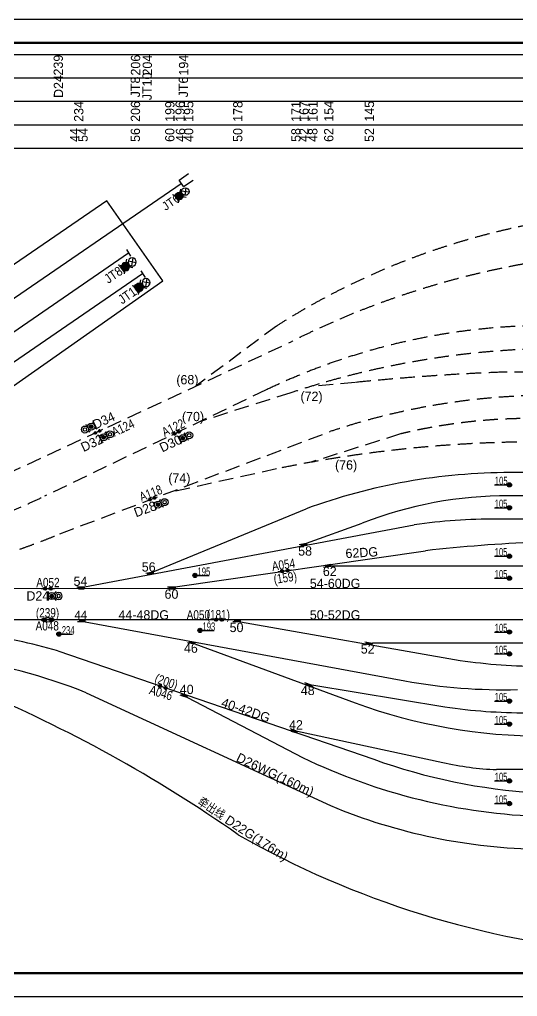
# Model space of a CAD drawing. Header units: inches. Extents: x -1128797 to -980297, y 1991282 to 2033282.
# Drawn here: x -1060446 to -1039059, y 1991282 to 2033282 of the extents above; entities that cross this region are included whole.
import ezdxf
from ezdxf.enums import TextEntityAlignment as Align

# ---------------------------------------------------------------- set-up
doc = ezdxf.new("R2010")
doc.units = ezdxf.units.IN
doc.header["$MEASUREMENT"] = 0
doc.linetypes.add('DASHED', pattern=[19.05, 12.7, -6.35])
for name, color, linetype in [('1', 1, 'Continuous'), ('10号线车辆段', 6, 'Continuous'), ('PUB_TITLE', 4, 'Continuous'), ('ZC-PM-线路', 5, 'Continuous'), ('信号机', 7, 'Continuous'), ('坐标值', 3, 'Continuous'), ('警冲标', 10, 'Continuous')]:
    doc.layers.add(name, color=color, linetype=linetype)
doc.styles.add('XH', font='sss.shx', dxfattribs={"width": 0.8, "height": 600, "bigfont": 'hztxt10.shx'})

# ---------------------------------------------------------------- blocks, each defined once
blk = doc.blocks.new('DC')
at = {"layer": '1', "color": 1}
for p, q in [((-1, 1), (-1, 0)), ((-1, 1), (2, 1)), ((-1, 0.87), (2, 0.87)), ((-1, 0.75), (2, 0.75)), ((-1, 0.62), (2, 0.62)), ((-1, 0.5), (2, 0.5)), ((-1, 0.37), (2, 0.37)), ((-1, 0.25), (2, 0.25)), ((-1, 0.12), (2, 0.12)), ((-1, 0), (2, 0)), ((2, 0), (2, 1))]:
    blk.add_line(p, q, dxfattribs=at)
blk = doc.blocks.new('dc2')
at = {"layer": '1'}
blk.add_line((-0.04, 0.24), (-1.02, 0.24), dxfattribs=at)
at = {"layer": '1', "xscale": 0.2449999999999999, "yscale": 0.2449999999999999, "zscale": 0.2449999999999999, "rotation": 180}
blk.add_blockref('DC', (-0.53, 0.24), dxfattribs=at)
blk = doc.blocks.new('A$C199A22AE')
h = blk.add_hatch(color=256)
edge = h.paths.add_edge_path()
edge.add_arc((0.5, 0.5), 0.5, 0, 360)
blk.add_circle((0.5, 0.5), 0.5)
blk = doc.blocks.new('A$C1831496E')
h = blk.add_hatch(color=256)
edge = h.paths.add_edge_path()
edge.add_arc((-0.02, 0.24), 0.29, 0, 360)
h = blk.add_hatch(color=256)
edge = h.paths.add_edge_path()
edge.add_arc((1.07, 0.24), 0.29, 0, 360)
blk.add_line((1.79, 0.24, 0), (-0.75, 0.24, 0))
for centre in [(-0.02, 0.24, 0), (1.07, 0.24, 0)]:
    blk.add_circle(centre, 0.29)
at = {"extrusion": (0, 0, -1), "xscale": 0.4528741833909234, "yscale": 0.4528741833909234, "zscale": -0.4528741833907494, "rotation": 180}
for p in [(0.25, 0.47, 0), (-0.84, 0.47, 0)]:
    blk.add_blockref('A$C199A22AE', p, dxfattribs=at)
blk = doc.blocks.new('BD')
at = {"layer": '1', "color": 7}
for radius in [1.5, 0.75]:
    blk.add_circle((0, 0), radius, dxfattribs=at)
blk = doc.blocks.new('*X23')
at = {"color": 0}
for p, q in [((-0.75, 0.03), (0.35, 0.66)), ((-0.75, -0.08), (0.45, 0.6)), ((-0.73, 0.15), (0.23, 0.71)), ((-0.73, -0.19), (0.53, 0.53)), ((-0.69, 0.29), (0.09, 0.74)), ((-0.69, -0.29), (0.59, 0.46)), ((-0.65, -0.38), (0.65, 0.38)), ((-0.59, -0.46), (0.69, 0.29)), ((-0.58, 0.47), (-0.12, 0.74)), ((-0.53, -0.53), (0.73, 0.19)), ((-0.45, -0.6), (0.75, 0.08)), ((-0.35, -0.66), (0.75, -0.03)), ((-0.23, -0.71), (0.73, -0.15)), ((-0.09, -0.74), (0.69, -0.29)), ((0.12, -0.74), (0.58, -0.47))]:
    blk.add_line(p, q, dxfattribs=at)
blk = doc.blocks.new('A$C216F6034')
at = {"layer": '1', "color": 5}
for p, q in [((-8.67, 2.2), (-7.95, 1.48)), ((-8.34, 1.86), (-8.34, -0.78)), ((-5.36, 2.2), (-6.08, 1.48)), ((-7.95, -0.39), (-8.67, -1.11)), ((-6.08, -0.39), (-5.36, -1.11))]:
    blk.add_line(p, q, dxfattribs=at)
for radius in [1.32, 0.66]:
    blk.add_circle((-7.02, 0.54), radius, dxfattribs=at)
at = {"layer": '1', "color": 5, "extrusion": (0, 0, -1), "xscale": 0.8797799999993003, "yscale": 0.8797799999993003, "zscale": -0.8797799999994991, "rotation": 180}
blk.add_blockref('*X23', (7.02, 0.54), dxfattribs=at)
at = {"layer": '1', "color": 7, "xscale": -0.8797799999993003, "yscale": 0.8797799999995277, "zscale": 0.8797799999994991}
blk.add_blockref('BD', (-4.38, 0.54), dxfattribs=at)
blk = doc.blocks.new('*X16')
at = {"color": 0}
for p, q in [((-1.5, 0.06), (0.7, 1.33)), ((-1.5, -0.06), (0.8, 1.27)), ((-1.49, 0.18), (0.59, 1.38)), ((-1.49, -0.17), (0.89, 1.21)), ((-1.47, 0.31), (0.47, 1.43)), ((-1.47, -0.27), (0.97, 1.14)), ((-1.45, -0.38), (1.05, 1.07)), ((-1.43, 0.44), (0.33, 1.46)), ((-1.42, -0.48), (1.12, 0.99)), ((-1.39, -0.57), (1.19, 0.92)), ((-1.38, 0.59), (0.18, 1.49)), ((-1.35, -0.66), (1.25, 0.83)), ((-1.3, 0.75), (0, 1.5)), ((-1.3, -0.75), (1.3, 0.75)), ((-1.25, -0.83), (1.35, 0.66)), ((-1.19, -0.92), (1.39, 0.57)), ((-1.17, 0.94), (-0.23, 1.48)), ((-1.12, -0.99), (1.42, 0.48)), ((-1.05, -1.07), (1.45, 0.38)), ((-0.97, -1.14), (1.47, 0.27)), ((-0.89, -1.21), (1.49, 0.17)), ((-0.8, -1.27), (1.5, 0.06)), ((-0.7, -1.33), (1.5, -0.06)), ((-0.59, -1.38), (1.49, -0.18)), ((-0.47, -1.43), (1.47, -0.31)), ((-0.33, -1.46), (1.43, -0.44)), ((-0.18, -1.49), (1.38, -0.59)), ((0, -1.5), (1.3, -0.75)), ((0.23, -1.48), (1.17, -0.94))]:
    blk.add_line(p, q, dxfattribs=at)
blk = doc.blocks.new('A$C65FD31C9')
at = {"color": 0}
blk.add_line((3.79, 0.26), (3.79, 2.16), dxfattribs=at)
blk.add_circle((0.95, 1.24), 0.948, dxfattribs=at)
at = {"layer": '1', "color": 1}
for p, q in [((2.17, 1.92), (1.6, 2.49)), ((3.52, 1.92), (4.09, 2.49)), ((1.6, 0), (2.17, 0.57)), ((3.52, 0.57), (4.09, 0))]:
    blk.add_line(p, q, dxfattribs=at)
blk.add_circle((2.85, 1.24), 0.95, dxfattribs=at)
at = {"layer": '信号机'}
for p, q in [((0.28, 0.57), (1.62, 1.91)), ((0.28, 1.91), (1.62, 0.57))]:
    blk.add_line(p, q, dxfattribs=at)
at = {"layer": '1', "color": 1, "extrusion": (0, 0, -1), "xscale": 0.6334415999995145, "yscale": 0.6334415999995145, "zscale": -0.6334415999999968}
blk.add_blockref('*X16', (-2.85, 1.24), dxfattribs=at)
blk = doc.blocks.new('*X64')
at = {"color": 0}
for p, q in [((-0.75, 0.03), (0.35, 0.66)), ((-0.75, -0.08), (0.45, 0.6)), ((-0.73, 0.15), (0.23, 0.71)), ((-0.73, -0.19), (0.53, 0.53)), ((-0.69, 0.29), (0.09, 0.74)), ((-0.69, -0.29), (0.59, 0.46)), ((-0.65, -0.38), (0.65, 0.38)), ((-0.59, -0.46), (0.69, 0.29)), ((-0.58, 0.47), (-0.12, 0.74)), ((-0.53, -0.53), (0.73, 0.19)), ((-0.45, -0.6), (0.75, 0.08)), ((-0.35, -0.66), (0.75, -0.03)), ((-0.23, -0.71), (0.73, -0.15)), ((-0.09, -0.74), (0.69, -0.29)), ((0.12, -0.74), (0.58, -0.47))]:
    blk.add_line(p, q, dxfattribs=at)

msp = doc.modelspace()

# ---------------------------------------------------------------- hatches: boundary and pattern name
h = msp.add_hatch(color=8)
edge = h.paths.add_edge_path()
edge.add_arc((-1057009.10683, 2015594.94216), 54.41956, 0, 360)
h = msp.add_hatch(color=8)
edge = h.paths.add_edge_path()
edge.add_arc((-1053604.14702, 2015556.72581), 54.41956, 0, 360)
h = msp.add_hatch(color=8)
edge = h.paths.add_edge_path()
edge.add_arc((-1057194.09479, 2015508.7715), 54.41956, 0, 360)
h = msp.add_hatch(color=8)
edge = h.paths.add_edge_path()
edge.add_arc((-1053788.28056, 2015468.74417), 54.41956, 0, 360)
h = msp.add_hatch(color=8)
edge = h.paths.add_edge_path()
edge.add_arc((-1054840.04711, 2012638.85971), 54.41956, 0, 360)
h = msp.add_hatch(color=8)
edge = h.paths.add_edge_path()
edge.add_arc((-1054649.17911, 2012711.07699), 54.41956, 0, 360)
at = {"layer": '警冲标'}
h = msp.add_hatch(color=2, dxfattribs=at)
edge = h.paths.add_edge_path()
edge.add_arc((-1039401.26437, 2013277.26439), 91.42857, 0, 360)
h = msp.add_hatch(color=2, dxfattribs=at)
edge = h.paths.add_edge_path()
edge.add_arc((-1039401.26437, 2012289.19412), 91.42857, 0, 360)
h = msp.add_hatch(color=2, dxfattribs=at)
edge = h.paths.add_edge_path()
edge.add_arc((-1039401.26437, 2010206.54619), 91.42857, 0, 360)
h = msp.add_hatch(color=2, dxfattribs=at)
edge = h.paths.add_edge_path()
edge.add_arc((-1052909.23924, 2009382.81299), 91.42857, 0, 360)
h = msp.add_hatch(color=2, dxfattribs=at)
edge = h.paths.add_edge_path()
edge.add_arc((-1039401.26437, 2009264.109), 91.42857, 0, 360)
h = msp.add_hatch(color=2, dxfattribs=at)
edge = h.paths.add_edge_path()
edge.add_arc((-1058756.57446, 2006861.15964), 91.42857, 0, 360)
h = msp.add_hatch(color=2, dxfattribs=at)
edge = h.paths.add_edge_path()
edge.add_arc((-1052696.09861, 2007017.34147), 91.42857, 0, 360)
h = msp.add_hatch(color=2, dxfattribs=at)
edge = h.paths.add_edge_path()
edge.add_arc((-1039401.26437, 2006949.85236), 91.42857, 0, 360)
h = msp.add_hatch(color=2, dxfattribs=at)
edge = h.paths.add_edge_path()
edge.add_arc((-1039401.26437, 2006007.32455), 91.42857, 0, 360)
h = msp.add_hatch(color=2, dxfattribs=at)
edge = h.paths.add_edge_path()
edge.add_arc((-1039401.26437, 2003979.66104), 91.42857, 0, 360)
h = msp.add_hatch(color=2, dxfattribs=at)
edge = h.paths.add_edge_path()
edge.add_arc((-1039401.26437, 2002989.77849), 91.42857, 0, 360)
h = msp.add_hatch(color=2, dxfattribs=at)
edge = h.paths.add_edge_path()
edge.add_arc((-1039401.26437, 2000549.04321), 91.42857, 0, 360)
h = msp.add_hatch(color=2, dxfattribs=at)
edge = h.paths.add_edge_path()
edge.add_arc((-1039401.26437, 1999573.9307), 91.42857, 0, 360)

# ---------------------------------------------------------------- linework, layer by layer
at = {"color": 8}
for p, q in [((-1056885.78152, 2015652.38927, -0.00041), (-1057317.42002, 2015451.32447, -0.00041)), ((-1053911.03625, 2015410.08974, -0.00149), (-1053481.3914, 2015615.38016, -0.00149)), ((-1054967.29245, 2012590.71485, -0.00005), (-1054521.93386, 2012759.22178, -0.00005))]:
    msp.add_line(p, q, dxfattribs=at)
for centre in [(-1057009.10683, 2015594.94216, -0.00041), (-1053604.14702, 2015556.72581, -0.00149), (-1057194.09479, 2015508.7715, -0.00041), (-1053788.28056, 2015468.74417, -0.00149), (-1054840.04711, 2012638.85971, -0.00005), (-1054649.17911, 2012711.07699, -0.00005)]:
    msp.add_circle(centre, 54.41956, dxfattribs=at)
at = {"color": 7, "extrusion": (0, 0, -1)}
msp.add_ellipse((-1059230.83422, 2007475.82986, -0.00095), major_axis=(285.70262, -0.00002), ratio=0.2898816179, dxfattribs=at)
at = {"layer": '1', "color": 7}
msp.add_line((-1125797.40571, 2031781.5788), (-981744.21501, 2031781.5788, 0.00078), dxfattribs=at)
at = {"layer": '1', "color": 1}
msp.add_line((-1055850.90807, 2023393.53471, -0.00006), (-1055675.72842, 2023110.03442, -0.00006), dxfattribs=at)
at = {"layer": '1', "color": 8}
for p, q in [((-1057277.43015, 2016029.5315, 0.00012), (-1057316.7833, 2015921.54489, 0.00012)), ((-1057616.17994, 2015871.73587, 0.00012), (-1057508.19333, 2015832.38272, 0.00012)), ((-1057419.03116, 2015640.9727, 0.00012), (-1057458.38431, 2015532.98609, 0.00012)), ((-1057295.60708, 2015979.65329, 0.00012), (-1057169.51273, 2015708.95864, 0.00012)), ((-1057227.62113, 2015730.13487, 0.00012), (-1057119.63452, 2015690.78171, 0.00012)), ((-1056975.58041, 2015373.57887, 0.00012), (-1057083.56702, 2015412.93202, 0.00012)), ((-1056907.59446, 2015124.06044, 0.00012), (-1057033.68881, 2015394.7551, 0.00012)), ((-1056925.77139, 2015074.18223, 0.00012), (-1056886.41824, 2015182.16885, 0.00012)), ((-1056784.17038, 2015462.74104, 0.00012), (-1056744.81723, 2015570.72765, 0.00012)), ((-1056587.0216, 2015231.97786, 0.00012), (-1056695.00821, 2015271.33101, 0.00012)), ((-1053570.19346, 2015334.45695, -0.00096), (-1053678.18007, 2015373.8101, -0.00096)), ((-1053502.20752, 2015084.93852, -0.00096), (-1053628.30187, 2015355.63318, -0.00096)), ((-1053378.78344, 2015423.61912, -0.00096), (-1053339.43029, 2015531.60573, -0.00096)), ((-1053181.63466, 2015192.85594, -0.00096), (-1053289.62127, 2015232.2091, -0.00096)), ((-1053520.38445, 2015035.06032, -0.00096), (-1053481.0313, 2015143.04693, -0.00096)), ((-1054434.66415, 2012562.56149, 0.00048), (-1054387.41251, 2012667.33296, 0.00048)), ((-1054632.15834, 2012487.8371, 0.00048), (-1054736.92981, 2012535.08874, 0.00048)), ((-1054582.86041, 2012233.9646, 0.00048), (-1054688.53665, 2012513.26356, 0.00048)), ((-1054604.68559, 2012185.57144, 0.00048), (-1054557.43395, 2012290.34291, 0.00048)), ((-1054255.16829, 2012317.81566, 0.00048), (-1054359.93976, 2012365.06729, 0.00048))]:
    msp.add_line(p, q, dxfattribs=at)
at = {"layer": '1', "color": 1}
msp.add_lwpolyline([(-980297.40571, 2033281.5788), (-1128797.40571, 2033281.5788), (-1128797.40571, 1991281.5788), (-980297.40571, 1991281.5788)], dxfattribs=at)
at = {"layer": '1', "color": 8}
for centre, radius in [((-1057638.60188, 2015655.16445, 0.00012), 149.31123), ((-1057638.60188, 2015655.16445, 0.00012), 74.65562), ((-1057367.90723, 2015781.25879, 0.00012), 149.31123), ((-1057367.90723, 2015781.25879, 0.00012), 74.65562), ((-1056564.59966, 2015448.54929, 0.00012), 149.31123), ((-1056835.29431, 2015322.45494, 0.00012), 149.31123), ((-1056835.29431, 2015322.45494, 0.00012), 74.65562), ((-1056564.59966, 2015448.54929, 0.00012), 74.65562), ((-1053429.90737, 2015283.33302, -0.00096), 149.31123), ((-1053429.90737, 2015283.33302, -0.00096), 74.65562), ((-1053159.21271, 2015409.42737, -0.00096), 149.31123), ((-1053159.21271, 2015409.42737, -0.00096), 74.65562), ((-1054216.75008, 2012532.12844, 0.00048), 149.31123), ((-1054496.04905, 2012426.4522, 0.00048), 149.31123), ((-1054496.04905, 2012426.4522, 0.00048), 74.65562), ((-1054216.75008, 2012532.12844, 0.00048), 74.65562)]:
    msp.add_circle(centre, radius, dxfattribs=at)
at = {"layer": '10号线车辆段', "color": 5, "lineweight": 30, "ltscale": 30, "elevation": -0.00063}
msp.add_lwpolyline([(-1056703.13509, 2025491.91008), (-1067377.51693, 2018159.43225), (-1064920.32402, 2014582.33103), (-1054287.34925, 2022053.98414)], close=True, dxfattribs=at)
at = {"layer": 'PUB_TITLE', "color": 1, "const_width": 100}
for points in [[(-1126297.40571, 1992281.5788), (-981297.40571, 1992281.5788), (-981297.40571, 2032281.5788), (-1126297.40571, 2032281.5788)], [(-981297.40571, 2032281.5788), (-1126297.40571, 2032281.5788), (-1126297.40571, 1992281.5788), (-981297.40571, 1992281.5788)]]:
    msp.add_lwpolyline(points, dxfattribs=at)
at = {"layer": 'ZC-PM-线路', "color": 1, "linetype": 'ByBlock'}
for p, q in [((-1053591.68678, 2026375.82931, -0.00124), (-1053183.26582, 2026656.38304, -0.00124)), ((-1053591.68678, 2026375.82931, -0.00124), (-1053183.26582, 2026656.38304, -0.00124)), ((-1053591.68678, 2026375.82931, -0.00124), (-1053183.26582, 2026656.38304, -0.00124)), ((-1053591.68678, 2026375.82931, -0.00124), (-1053183.26582, 2026656.38304, -0.00124)), ((-1053591.68678, 2026375.82931, -0.00068), (-1053183.26582, 2026656.38304, -0.00068)), ((-1053591.68678, 2026375.82931, -0.00068), (-1053183.26582, 2026656.38304, -0.00068)), ((-1053591.68678, 2026375.82931, -0.00068), (-1053183.26582, 2026656.38304, -0.00068)), ((-1053591.68678, 2026375.82931, -0.00068), (-1053183.26582, 2026656.38304, -0.00068)), ((-1070223.76796, 2014748.71663, -0.00007), (-1053497.34072, 2026238.48339, -0.00068)), ((-1053402.99466, 2026101.13747, -0.00124), (-1053591.68678, 2026375.82931, -0.00124)), ((-1053402.99466, 2026101.13747, -0.00124), (-1053591.68678, 2026375.82931, -0.00124)), ((-1053402.99466, 2026101.13747, -0.00124), (-1053591.68678, 2026375.82931, -0.00124)), ((-1053402.99466, 2026101.13747, -0.00124), (-1053591.68678, 2026375.82931, -0.00124)), ((-1053402.99466, 2026101.13747, -0.00068), (-1053591.68678, 2026375.82931, -0.00068)), ((-1053402.99466, 2026101.13747, -0.00068), (-1053591.68678, 2026375.82931, -0.00068)), ((-1053402.99466, 2026101.13747, -0.00068), (-1053591.68678, 2026375.82931, -0.00068)), ((-1053402.99466, 2026101.13747, -0.00068), (-1053591.68678, 2026375.82931, -0.00068)), ((-1053402.99466, 2026101.13747, -0.00124), (-1052994.5737, 2026381.6912, -0.00124)), ((-1053402.99466, 2026101.13747, -0.00124), (-1052994.5737, 2026381.6912, -0.00124)), ((-1053402.99466, 2026101.13747, -0.00124), (-1052994.5737, 2026381.6912, -0.00124)), ((-1053402.99466, 2026101.13747, -0.00124), (-1052994.5737, 2026381.6912, -0.00124)), ((-1053402.99466, 2026101.13747, -0.00068), (-1052994.5737, 2026381.6912, -0.00068)), ((-1053402.99466, 2026101.13747, -0.00068), (-1052994.5737, 2026381.6912, -0.00068)), ((-1053402.99466, 2026101.13747, -0.00068), (-1052994.5737, 2026381.6912, -0.00068)), ((-1053402.99466, 2026101.13747, -0.00068), (-1052994.5737, 2026381.6912, -0.00068)), ((-1067660.30642, 2015079.47039, -0.00006), (-1055763.31825, 2023251.78456, -0.00006)), ((-1067526.98699, 2013872.11305, -0.00007), (-1055162.6135, 2022365.48493, 0.00051)), ((-1055232.32359, 2022478.29959, 0.0004), (-1055057.14395, 2022194.7993, 0.0004)), ((-983308.72327, 2013807.90906, -0.00005), (-1039365.05895, 2013807.90906, -0.00005)), ((-983308.72327, 2012808.13763, -0.00005), (-1039429.33046, 2012808.13763, -0.00005)), ((-1054699.77045, 2009534.3986, -0.00076), (-1048135.96071, 2012250.57979, -0.00005)), ((-983308.72327, 2011808.3662, -0.00005), (-1039957.86782, 2011808.3662, -0.00005)), ((-1057662.71398, 2008894.81422, -0.00095), (-1043492.62595, 2011557.15635, -0.00005)), ((-1048114.78207, 2010771.69626, -0.00034), (-1045722.00703, 2011629.60592, -0.00005)), ((-1053764.80155, 2008893.65894, -0.00095), (-1043008.79957, 2010446.8255, -0.00005)), ((-983308.72327, 2009778.36734, -0.00038), (-1047065.51937, 2009778.56804, -0.00039)), ((-1057630.60632, 2007394.28392, -0.00095), (-1043890.79832, 2004845.37018, -0.00005)), ((-1050959.97235, 2007394.42986, -0.00005), (-1041520.85447, 2005727.66846, -0.00005)), ((-1052913.40869, 2006436.24309, -0.00064), (-1046031.13877, 2003898.79925, -0.00014)), ((-983308.72023, 2006476.25191, -0.00005), (-1045291.24481, 2006476.25191, -0.00005)), ((-1058799.16868, 2006133.85959, -0.00005), (-1045233.11072, 2001477.34811, -0.00005)), ((-1047892.19331, 2004672.19223, -0.00028), (-1042179.1213, 2003728.1256, -0.00005)), ((-1057584.19986, 2004340.56786, -0.00005), (-1047090.49148, 1999484.53097, -0.00005)), ((-1053257.56259, 2004145.50345, -0.00005), (-1048595.98484, 2001708.41633, -0.00005)), ((-1048513.91961, 2002689.59107, -0.00005), (-1042270.31813, 2001342.00446, -0.00005)), ((-1008715.57839, 2001033.32963, -0.00005), (-1039957.93368, 2001033.32963, -0.00005))]:
    msp.add_line(p, q, dxfattribs=at)
at = {"layer": 'ZC-PM-线路', "color": 8, "linetype": 'DASHED', "ltscale": 50}
for p, q in [((-1049411.57747, 2020100.80474, -0.00006), (-1052873.76462, 2017521.25755, -0.00023)), ((-1069608.39621, 2009725.97086, -0.00095), (-1048781.60997, 2019427.45539, -0.00005)), ((-983308.72027, 2018123.58733, -0.00005), (-1039660.50565, 2018123.5873, 0.00374)), ((-1049846.91422, 2017357.29273, -0.00186), (-1059375.86475, 2012791.08547, -0.00095)), ((-1046029.65377, 2017678.8265, 0.00374), (-1047980.58889, 2017493.01516, 0.00157)), ((-1048789.78007, 2017233.04318, -0.00282), (-1052671.18603, 2016003.92119, -0.00159)), ((-1058713.87898, 2011171.9747, -0.00005), (-1047105.68077, 2015567.50993, -0.00005)), ((-1044081.41513, 2015467.8988, 0.00061), (-1047934.3473, 2014248.32016, 0.00056)), ((-1049407.49876, 2013963.51844, -0.00005), (-1054066.41767, 2012931.77235, -0.00005))]:
    msp.add_line(p, q, dxfattribs=at)
at = {"layer": 'ZC-PM-线路', "color": 1, "linetype": 'ByBlock', "elevation": -0.00095}
for points in [[(-983308.72023, 2008813.85785), (-1102210.53555, 2008813.19907)], [(-1036765.87679, 2007476.01955), (-1035546.77279, 2007475.82666), (-1102210.53555, 2007475.83449)]]:
    msp.add_lwpolyline(points, dxfattribs=at)
at = {"layer": 'ZC-PM-线路', "color": 8, "linetype": 'DASHED', "ltscale": 50}
for centre, radius, start, end in [((-1032444.15979, 1993543.74571, -0.00006), 31514.61005, 90.505111785, 122.574681841), ((-1032215.31549, 1986550.19698, 0), 36815.16309, 88.444544588, 116.742762221), ((-1037694.45006, 1992089.70518, -0.00186), 28038.06993, 91.042940662, 115.685260896), ((-1037051.99957, 1982087.25341, -0.00282), 37054.04201, 91.782822764, 108.467979963), ((-1035967.5364, 1919412.10488, 0.00374), 98780.53848, 92.142536132, 95.8464810485), ((-1037601.4696, 1987351.5098, -0.00005), 29773.69129, 89.447308609, 108.615462745), ((-1038505.91855, 1992310.09599, 0.00061), 23819.52965, 88.759652427, 103.536955448), ((-1038090.94055, 1959380.41806, -0.00005), 55743.87264, 90.045642611, 101.713025436), ((-1073931.46621, 2043281.76478, -0.00095), 33786.78823, 279.642333519, 295.518816456), ((-1069281.69289, 2036224.50133, 0.00176), 27190.21481, 284.976576082, 292.871295056)]:
    msp.add_arc(centre, radius, start, end, dxfattribs=at)
at = {"layer": 'ZC-PM-线路', "color": 1, "linetype": 'ByBlock'}
for centre, radius, start, end in [((-1039294.75374, 1987934.35938, -0.00005), 25873.64519, 90.155687257, 109.980910941), ((-1039455.05444, 1995556.59921, -0.00005), 17251.5576, 89.914565614, 111.301080331), ((-1039957.86782, 1986814.08048, -0.00005), 24994.28571, 90, 98.130177252), ((-1035623.18367, 1944641.31015, -0.00005), 66218.67692, 92.2574830214, 96.403735819), ((-1065797.40872, 1982139.29865, -0.00005), 24994.28571, 73.740177278, 81.870177265), ((-1066787.96892, 1981102.56121, -0.00005), 24994.28571, 68.393198035, 81.870177265), ((-1037986.24944, 2030470.7662, -0.00005), 24994.28571, 261.870177265, 270), ((-1039668.39662, 2028337.66093, -0.00005), 23868.73271, 259.810698854, 271.463011487), ((-1085906.77147, 1948508.48341, -0.00005), 60723.13291, 54.9761355205, 67.2000821734), ((-1037949.27198, 2026159.78666, -0.00034), 23682.65465, 250.04653677, 270.097355909), ((-1038644.51628, 2028471.22334, -0.00005), 24994.28571, 261.870177265, 270), ((-1037185.8636, 2024487.55006, -0.00005), 25477.04457, 243.393603812, 267.550374838), ((-1036625.48839, 2025517.03725, -0.00005), 25534.2479, 250.299646223, 266.386344508), ((-1039457.90984, 2013594.92497, -0.00005), 12571.54332, 257.072834413, 267.720501473), ((-1037717.82577, 2022008.98434, -0.00005), 24396.67728, 247.407283507, 269.236323073), ((-1031355.64763, 2032874.79674, -0.00004), 39849.91462, 240.371042377, 265.090971335)]:
    msp.add_arc(centre, radius, start, end, dxfattribs=at)
at = {"layer": '坐标值', "color": 0}
for p, q in [((-1124090.2035, 2030774.03189), (-981744.21501, 2030774.03189, 0.00079)), ((-1124832.29745, 2029766.48498), (-981744.21501, 2029766.48498, 0.00078)), ((-1124090.2035, 2028758.93808), (-981744.21501, 2028758.93808, 0.00079)), ((-1125797.40571, 2027751.39117), (-981744.21501, 2027751.39117, 0.00078))]:
    msp.add_line(p, q, dxfattribs=at)
at = {"layer": '警冲标', "color": 2}
for p, q in [((-1040049.4069, 2013277.26439, 0.00052), (-1039401.26437, 2013277.26439, 0.00052)), ((-1040049.4069, 2012289.19412, 0.00052), (-1039401.26437, 2012289.19412, 0.00052)), ((-1040049.4069, 2010206.54619, 0.00052), (-1039401.26437, 2010206.54619, 0.00052)), ((-1052909.23924, 2009382.81299, 0.00052), (-1052301.10417, 2009382.81299, 0.00052)), ((-1040049.4069, 2009264.109, 0.00052), (-1039401.26437, 2009264.109, 0.00052)), ((-1058756.57446, 2006861.15964, 0.00052), (-1058172.90992, 2006861.15964, 0.00052)), ((-1052696.09861, 2007017.34147, 0.00052), (-1052081.21106, 2007017.34147, 0.00052)), ((-1040049.4069, 2006949.85236, 0.00052), (-1039401.26437, 2006949.85236, 0.00052)), ((-1040049.4069, 2006007.32455, 0.00052), (-1039401.26437, 2006007.32455, 0.00052)), ((-1040049.4069, 2003979.66104, 0.00052), (-1039401.26437, 2003979.66104, 0.00052)), ((-1040049.4069, 2002989.77849, 0.00052), (-1039401.26437, 2002989.77849, 0.00052)), ((-1040049.4069, 2000549.04321, 0.00052), (-1039401.26437, 2000549.04321, 0.00052)), ((-1040049.4069, 1999573.9307, 0.00052), (-1039401.26437, 1999573.9307, 0.00052))]:
    msp.add_line(p, q, dxfattribs=at)
for centre in [(-1039401.26437, 2013277.26439, 0.00052), (-1039401.26437, 2012289.19412, 0.00052), (-1039401.26437, 2010206.54619, 0.00052), (-1052909.23924, 2009382.81299, 0.00052), (-1039401.26437, 2009264.109, 0.00052), (-1058756.57446, 2006861.15964, 0.00052), (-1052696.09861, 2007017.34147, 0.00052), (-1039401.26437, 2006949.85236, 0.00052), (-1039401.26437, 2006007.32455, 0.00052), (-1039401.26437, 2003979.66104, 0.00052), (-1039401.26437, 2002989.77849, 0.00052), (-1039401.26437, 2000549.04321, 0.00052), (-1039401.26437, 1999573.9307, 0.00052)]:
    msp.add_circle(centre, 91.42857, dxfattribs=at)

# ---------------------------------------------------------------- block references
at = {"color": 8, "extrusion": (0, 0, -1), "zscale": -84.89450049231827}
for p, xscale, yscale, rotation in [((1057065.50783, 2015615.49616, 0.00041), 84.89450049235094, 84.89450049235094, 155.023065494802), ((1053547.54705, 2015536.72622, 0.00149), 84.89450049235094, 84.89450049235094, 334.4608609423778), ((1057250.4958, 2015529.3255, 0.00041), 84.89450049235094, 84.89450049235094, 155.023065494802), ((1053731.68059, 2015448.74457, 0.00149), 84.89450049235094, 84.89450049235094, 334.4608609423778), ((1054785.32536, 2012614.18036, 0.00005), 84.89450049235091, 84.89450049235091, 339.2752398138715), ((1054594.45736, 2012686.39764, 0.00005), 84.89450049235091, 84.89450049235091, 339.2752398138715)]:
    msp.add_blockref('A$C199A22AE', p, dxfattribs=dict(at, xscale=xscale, yscale=yscale, rotation=rotation))
at = {"color": 0}
for p, xscale, yscale, zscale, rotation in [((-1048435.42159, 2010629.70245, -0.00034), -332.8391071532756, 332.8391071538724, 332.8391071537818, 10.49231712382471), ((-1047414.47078, 2009813.27908, -0.00039), 332.8391071548522, 332.8391071548522, 332.8391071548522, 187.7129677044451), ((-1055025.98986, 2009405.74075, -0.00076), -332.8391071532756, 332.8391071538724, 332.8391071537818, 8.130177259528757), ((-1057971.74212, 2007475.51386, -0.00095), 332.8391071538724, 332.8391071538724, 332.8391071538724, 180), ((-1051301.10816, 2007475.6598, -0.00005), 332.8391071538724, 332.8391071538724, 332.8391071538724, 180), ((-1053235.76426, 2006579.05303, -0.00064), 332.8391071544776, 332.8391071544776, 332.8391071544776, 169.4258397678954), ((-1045641.30852, 2006455.57962, -0.00005), -332.8391071538723, 332.8391071538724, 332.8391071537818, 349.9859292605747), ((-1048240.39404, 2004713.76379, -0.00028), -332.8391071549781, 332.8391071538724, 332.8391071537818, 339.7980722532498), ((-1053554.35582, 2004332.28065, -0.00005), 332.8391071535733, 332.8391071535733, 332.8391071535733, 161.2107017253791), ((-1048862.87986, 2002723.9881, -0.00005), -332.8391071532101, 332.8391071538724, 332.8391071537818, 340.9921097685269)]:
    msp.add_blockref('dc2', p, dxfattribs=dict(at, xscale=xscale, yscale=yscale, zscale=zscale, rotation=rotation))
at = {"color": 1, "lineweight": -3, "xscale": 224.9485714295132, "yscale": 224.9485714295132, "zscale": 224.9485714295132, "rotation": 8.284599780448119}
msp.add_blockref('A$C1831496E', (-1049158.101, 2009504.17706, -0.00058), dxfattribs=at)
at = {"lineweight": -3, "xscale": 224.9485714295132, "yscale": 224.9485714295132, "zscale": 224.9485714295132}
for p in [(-1059347.85396, 2008759.07608, -0.00189), (-1059347.98297, 2007421.84064, -0.00098)]:
    msp.add_blockref('A$C1831496E', p, dxfattribs=at)
at = {"color": 0}
for name, p, xscale, yscale, zscale in [('dc2', (-1058003.84978, 2008813.58429, -0.00095), -332.8391071538724, 332.8391071538724, 332.8391071537818), ('dc2', (-1054105.93736, 2008812.429, -0.00095), -332.8391071538724, 332.8391071538724, 332.8391071537818), ('A$C216F6034', (-1058270.92119, 2008435.95675, -0.00133), 113.1428571417786, 113.1428571417786, 113.1428571417786)]:
    msp.add_blockref(name, p, dxfattribs=dict(at, xscale=xscale, yscale=yscale, zscale=zscale))
at = {"color": 1, "lineweight": -3, "xscale": 224.9485714295132, "yscale": 224.9485714295132, "zscale": 224.9485714295132}
msp.add_blockref('A$C1831496E', (-1051998.63492, 2007421.84064, -0.00098), dxfattribs=at)
at = {"lineweight": -3, "xscale": 224.9485714295133, "yscale": 224.9485714295133, "zscale": 224.9485714295133, "rotation": 340.9601110804895}
msp.add_blockref('A$C1831496E', (-1054421.25416, 2004574.2775, -0.00008), dxfattribs=at)
at = {"layer": '1', "color": 8}
for p, xscale, yscale, zscale, rotation in [((-1057367.90723, 2015781.25879, 0.00012), 99.5408228561148, 99.5408228561148, 99.5408228561148, 204.9769345051979), ((-1056835.29431, 2015322.45494, 0.00012), 99.5408228561148, 99.5408228561148, 99.5408228561148, 24.97693450519794), ((-1053429.90737, 2015283.33302, -0.00096), 99.5408228561148, 99.5408228561148, 99.5408228561148, 24.97693450519794), ((-1054496.04905, 2012426.4522, 0.00048), 99.54082285611479, 99.54082285611479, 99.54082285611479, 20.72476018612836)]:
    msp.add_blockref('*X64', p, dxfattribs=dict(at, xscale=xscale, yscale=yscale, zscale=zscale, rotation=rotation))
at = {"layer": '信号机'}
for p, xscale, yscale, zscale, rotation in [((-1053321.4791, 2026147.76093, 0.00047), 168.5211428543113, 168.5211428543113, 168.5211428543113, 216.1938857107864), ((-1055336.77029, 2022771.7537, 0.00508), -183.3062399980716, 183.3062400002964, 183.3062399999364, 34.88009421817372), ((-1054737.48847, 2021884.47661, 0.00554), -183.3062399980716, 183.3062400002964, 183.3062399999364, 34.88009421817811)]:
    msp.add_blockref('A$C65FD31C9', p, dxfattribs=dict(at, xscale=xscale, yscale=yscale, zscale=zscale, rotation=rotation))

# ---------------------------------------------------------------- texts
at = {"layer": '1', "color": 3, "style": 'XH'}
for s, p in [('239', (-1058583.44979, 2030875.19731)), ('206', (-1055263.50052, 2030875.19731)), ('204', (-1054758.48385, 2030875.19731)), ('194', (-1053199.46513, 2030875.19731)), ('D24', (-1058573.96411, 2029910.66544, -0.00048)), ('JT8', (-1055273.66326, 2029936.80822, -0.00048)), ('JT10', (-1054768.64659, 2029813.24835, -0.00048)), ('JT6', (-1053209.62787, 2029936.80822, -0.00048)), ('234', (-1057703.84112, 2028884.31611)), ('206', (-1055269.1001, 2028884.31611)), ('199', (-1053790.35617, 2028884.31611)), ('196', (-1053351.50918, 2028884.31611)), ('195', (-1052979.32293, 2028884.31611)), ('178', (-1050870.37683, 2028884.31611)), ('171', (-1048371.47259, 2028884.31611)), ('167', (-1048031.2489, 2028884.31611)), ('161', (-1047646.7249, 2028884.31611)), ('154', (-1046960.83226, 2028891.51176)), ('145', (-1045218.38758, 2028891.51176)), ('44', (-1057886.06094, 2028020.19668)), ('54', (-1057519.81545, 2028020.19668)), ('56', (-1055272.92523, 2028020.19668)), ('60', (-1053794.1813, 2028020.19668)), ('46', (-1053332.73942, 2028020.19668)), ('40', (-1052983.64656, 2028020.19668)), ('50', (-1050874.20196, 2028020.19668)), ('58', (-1048375.29772, 2028020.19668)), ('42', (-1048035.07402, 2028020.19668)), ('48', (-1047650.55002, 2028020.19668)), ('62', (-1046964.65739, 2028020.19668)), ('52', (-1045222.21271, 2028020.19668))]:
    msp.add_text(s, height=400, rotation=90, dxfattribs=at).set_placement(p)
at = {"layer": '1', "color": 0, "style": 'XH'}
msp.add_text('JT6', height=365.714286, rotation=34.486065859, dxfattribs=at).set_placement((-1054175.95093, 2025047.53962, -0.00063))
at = {"layer": '1', "color": 0, "style": 'XH', "width": 0.9}
for s, p in [('JT8', (-1056636.78546, 2021913.84588, 0.00507)), ('JT10', (-1056037.50364, 2021026.56879, 0.00553))]:
    msp.add_text(s, height=400, rotation=34.486065854, dxfattribs=at).set_placement(p)
at = {"layer": '1', "color": 252, "style": 'XH'}
for s, p in [('(68)', (-1053236.84496, 2017798.42911, 0.00052)), ('(72)', (-1047904.22779, 2017083.5476, -0.00006)), ('(70)', (-1052995.22989, 2016214.69322, 0.00052)), ('(76)', (-1046419.24339, 2014133.16284, 0.00052)), ('(74)', (-1053580.15844, 2013572.6054, 0.00052))]:
    msp.add_text(s, height=400, dxfattribs=at).set_placement(p, align=Align.MIDDLE_CENTER)
at = {"layer": '1', "color": 8, "style": 'XH'}
for s, rotation, p in [('D34', 24.976934506, (-1056829.68539, 2016044.35079, 0.00013)), ('D32', 24.976934506, (-1057335.24783, 2015073.92962, 0.00161)), ('D30', 24.976934506, (-1053958.62263, 2015055.48662, 0.00052)), ('D28', 20.194966387, (-1055051.12586, 2012235.71728, 0.00052))]:
    msp.add_text(s, height=400, rotation=rotation, dxfattribs=at).set_placement(p, align=Align.MIDDLE_CENTER)
at = {"layer": '1', "color": 8, "style": 'XH', "width": 0.8}
for s, rotation, p in [('A124', 25.50329885, (-1056001.06945, 2015731.67045, 0.00052)), ('A122', 25.915523819, (-1053848.95149, 2015733.4362, 0.00052)), ('A118', 21.344496763, (-1054810.6599, 2012920.97892, 0.00052))]:
    msp.add_text(s, height=400, rotation=rotation, dxfattribs=at).set_placement(p, align=Align.MIDDLE_CENTER)
at = {"layer": '1', "color": 2, "style": 'XH', "width": 0.7}
for s, p in [('105', (-1040028.40678, 2013275.48462, 1142384.01121)), ('105', (-1040035.38629, 2012291.85085, 1142384.01121)), ('105', (-1040035.38629, 2010209.20292, 1142384.01121)), ('195', (-1052800.77988, 2009374.77085, 1142384.01121)), ('105', (-1040035.38629, 2009266.76573, 1142384.01121)), ('234', (-1058631.38865, 2006853.1175, 1142384.01121)), ('193', (-1052587.63924, 2007009.29933, 1142384.01121)), ('105', (-1040035.38629, 2006952.5091, 1142384.01121)), ('105', (-1040035.38629, 2006009.98129, 1142384.01121)), ('105', (-1040035.38629, 2003982.31777, 1142384.01121)), ('105', (-1040035.38629, 2002992.43522, 1142384.01121)), ('105', (-1040035.38629, 2000551.69994, 1142384.01121)), ('105', (-1040035.38629, 1999576.58743, 1142384.01121))]:
    msp.add_text(s, height=350, dxfattribs=at).set_placement(p)
at = {"layer": '1', "color": 0, "style": 'XH'}
for s, height, p in [('58', 400, (-1048180.35699, 2010434.11691, 0.00004)), ('56', 400, (-1054898.85258, 2009747.45365, -0.00077)), ('62', 400, (-1047120.7737, 2009557.08244, -0.00006)), ('54', 400, (-1057829.51706, 2009134.0662, -0.00096)), ('54-60DG', 400, (-1046891.93239, 2009039.94923, 0.00052)), ('D24', 400, (-1059660.55799, 2008501.86998, -0.00132)), ('60', 400, (-1053920.38689, 2008579.56494, -0.00006)), ('44', 365.714286, (-1057813.32493, 2007685.07108, -0.00006)), ('44-48DG', 400, (-1055111.93427, 2007686.98333, 0.00052)), ('50-52DG', 400, (-1046891.93239, 2007686.98333, 0.00052)), ('50', 400, (-1051125.02293, 2007147.05255, -0.00006)), ('46', 400, (-1053086.94124, 2006258.12055, -0.00006)), ('52', 400, (-1045491.2107, 2006222.35389, -0.00006)), ('40', 400, (-1053265.8361, 2004482.97645, -0.00006)), ('48', 400, (-1048066.07755, 2004441.00356, -0.00006)), ('42', 400, (-1048572.02434, 2002958.31438, -0.00006))]:
    msp.add_text(s, height=height, dxfattribs=at).set_placement(p, align=Align.MIDDLE_CENTER)
for s, rotation, p in [('62DG', 3.393654726, (-1045747.7508, 2010366.81835, 0.00047)), ('40-42DG', 341.171025466, (-1050725.96609, 2003590.43795, -0.00005))]:
    msp.add_text(s, height=400, rotation=rotation, dxfattribs=at).set_placement(p, align=Align.MIDDLE_CENTER)
at = {"layer": '1', "color": 6, "style": 'XH', "width": 0.8}
for s, rotation, p in [('A054', 8.28459978, (-1049109.31438, 2009845.42292, 0.00265)), ('A046', 342.981913485, (-1054369.4933, 2004335.66993, 0.00226))]:
    msp.add_text(s, height=400, rotation=rotation, dxfattribs=at).set_placement(p, align=Align.MIDDLE_CENTER)
for s, p in [('A052', (-1059227.40432, 2009077.80919, 0.00226)), ('A050', (-1052766.05112, 2007688.78472, 0.00226)), ('A048', (-1059256.81981, 2007215.66777, 0.00226))]:
    msp.add_text(s, height=400, dxfattribs=at).set_placement(p, align=Align.MIDDLE_CENTER)
at = {"layer": '1', "color": 1, "style": 'XH', "width": 0.8}
for s, rotation, p in [('(159)', 8.28459978, (-1049034.52529, 2009287.64452, 0.00034)), ('(200)', 340.960107203, (-1054140.4284, 2004817.50248, -0.00006))]:
    msp.add_text(s, height=400, rotation=rotation, dxfattribs=at).set_placement(p, align=Align.MIDDLE_CENTER)
for s, p in [('(239)', (-1059244.69298, 2007776.31867, -0.00006)), ('(181)', (-1051907.54895, 2007698.6042, -0.00006))]:
    msp.add_text(s, height=400, dxfattribs=at).set_placement(p, align=Align.MIDDLE_CENTER)
at = {"layer": 'ZC-PM-线路', "color": 0, "style": 'XH'}
for s, rotation, p in [('D26WG(160m)', 334.744018762, (-1049464.01928, 2000823.23536, -0.00006)), ('牵出线 D22G(176m)', 326.964981041, (-1050851.15801, 1998473.62013, -0.00006))]:
    msp.add_text(s, height=399.9085714, rotation=rotation, dxfattribs=at).set_placement(p, align=Align.MIDDLE_CENTER)

doc.saveas('drawing.dxf')
